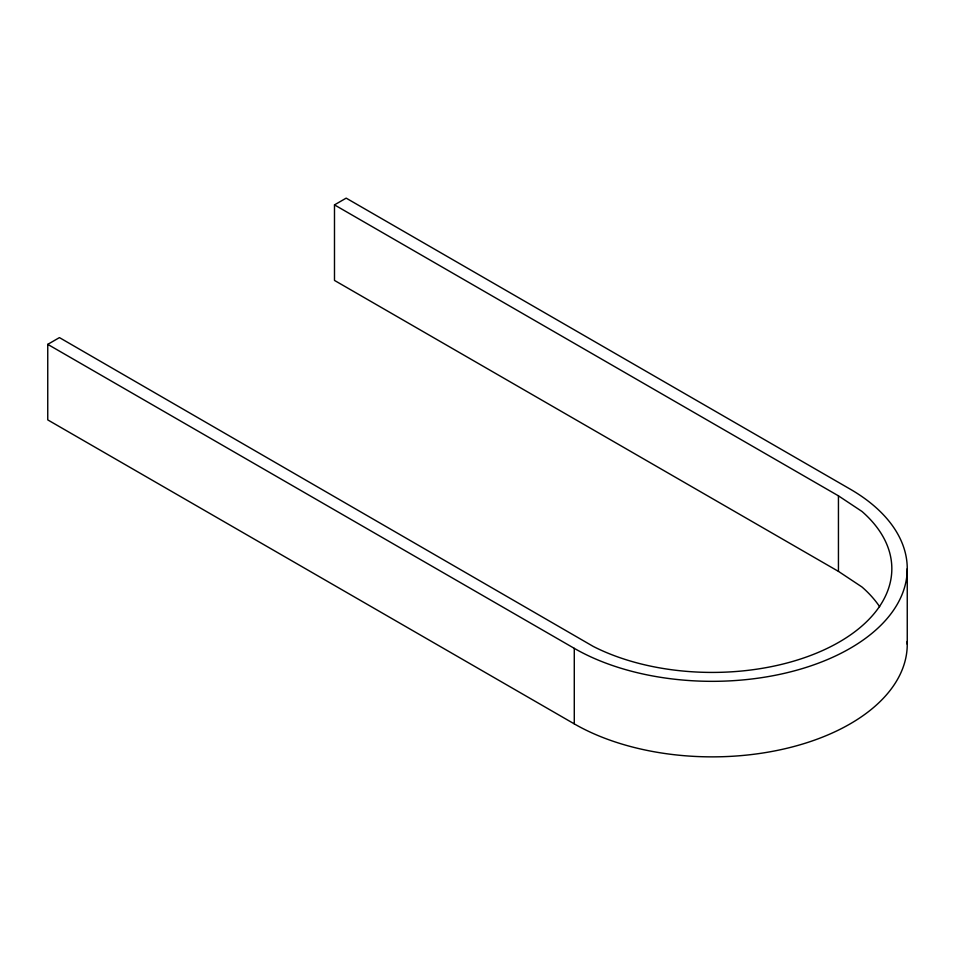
<?xml version="1.0" encoding="UTF-8"?>
<svg xmlns="http://www.w3.org/2000/svg" width="955" height="955" viewBox="0 0 955 955"><rect width="100%" height="100%" fill="white"/><g stroke="black" fill="none" stroke-linecap="round" stroke-linejoin="round"><path stroke-width="1.43" d="M907.19 641.474A195.047 112.606 0 0 1 789.069 747.753A195.047 112.606 0 0 1 574.277 723.878L47.75 419.89L47.75 344.361L59.437 337.604L593.21 646.404A179.636 103.713 0 0 0 830.086 646.965A179.636 103.713 0 0 0 861.971 511.45L838.442 495.836L334.489 204.883L334.489 280.424L838.442 571.377L861.971 586.991A179.636 103.713 0 0 1 879.651 606.712M334.489 204.883L346.176 198.139L850.117 489.091A195.047 112.606 0 0 1 850.117 648.35A195.047 112.606 0 0 1 574.277 648.35L47.75 344.361M907.25 568.714L907.25 644.255M838.442 495.836L838.442 571.377M574.277 648.35L574.277 723.878"/></g></svg>
